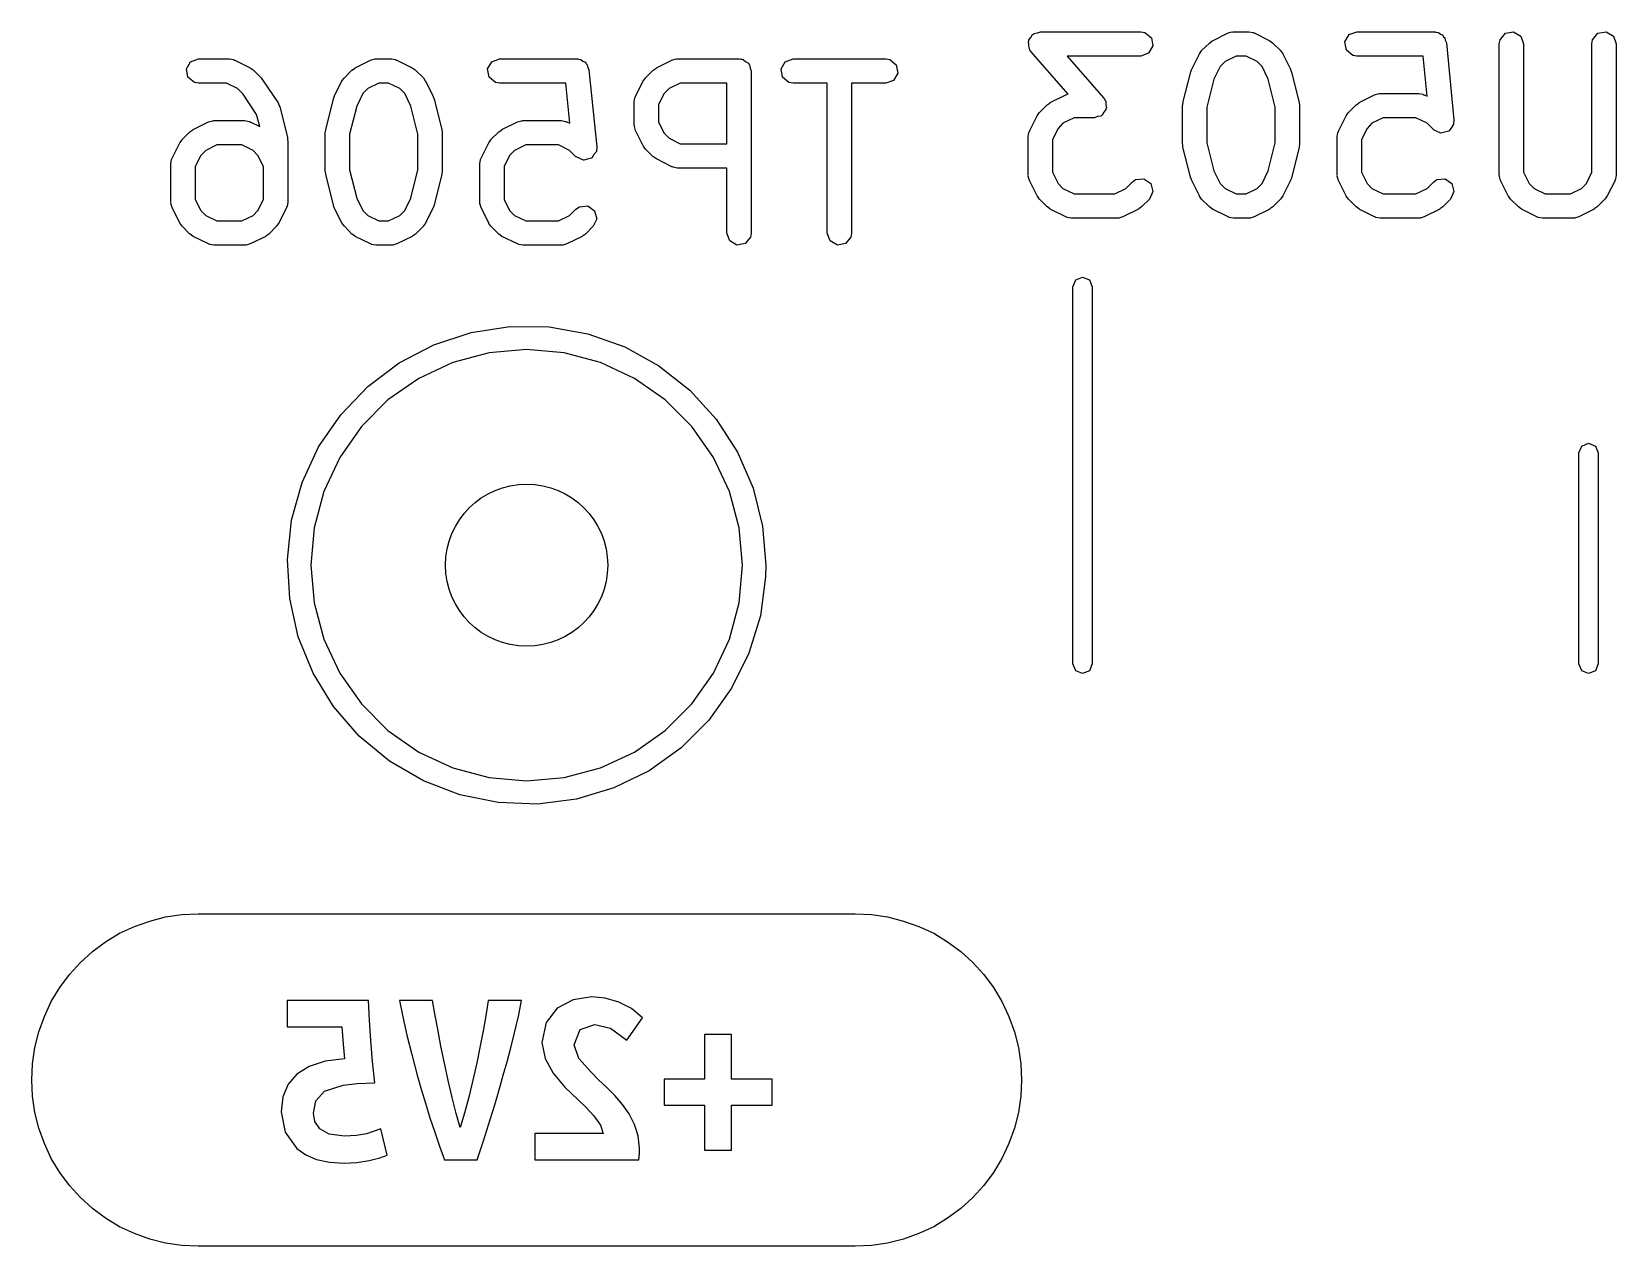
# Model space of a CAD drawing. Extents: x 88 to 206, y -135 to -60.
# Drawn here: x 146.55 to 156.32, y -134.86 to -127.37 of the extents above; entities that cross this region are included whole.
import ezdxf

# ---------------------------------------------------------------- set-up
doc = ezdxf.new("R2010")
doc.units = 0
doc.layers.add('BLACK', color=7, linetype='CONTINUOUS')

msp = doc.modelspace()

# ---------------------------------------------------------------- linework, layer by layer
at = {"layer": 'BLACK', "linetype": 'CONTINUOUS'}
for p, q in [((152.703, -127.424), (152.715, -127.408)), ((152.715, -127.408), (152.725, -127.391)), ((152.725, -127.391), (152.731, -127.389)), ((152.731, -127.389), (152.735, -127.384)), ((152.735, -127.384), (152.755, -127.38)), ((152.755, -127.38), (152.774, -127.373)), ((152.774, -127.373), (153.393, -127.373)), ((153.393, -127.373), (153.418, -127.378)), ((153.418, -127.378), (153.458, -127.411)), ((153.458, -127.411), (153.467, -127.461)), ((153.835, -127.429), (153.931, -127.381)), ((153.931, -127.381), (153.955, -127.374)), ((153.955, -127.374), (153.96, -127.375)), ((153.96, -127.375), (153.964, -127.373)), ((153.964, -127.373), (154.059, -127.373)), ((154.059, -127.373), (154.085, -127.378)), ((154.085, -127.378), (154.088, -127.381)), ((154.088, -127.381), (154.093, -127.381)), ((154.093, -127.381), (154.188, -127.429)), ((154.652, -127.435), (154.678, -127.391)), ((154.678, -127.391), (154.726, -127.373)), ((154.726, -127.373), (155.202, -127.373)), ((155.202, -127.373), (155.206, -127.374)), ((155.206, -127.374), (155.208, -127.373)), ((155.208, -127.373), (155.211, -127.375)), ((155.211, -127.375), (155.228, -127.378)), ((155.228, -127.378), (155.24, -127.388)), ((155.24, -127.388), (155.255, -127.394)), ((155.255, -127.394), (155.259, -127.404)), ((155.259, -127.404), (155.267, -127.411)), ((155.267, -127.411), (155.27, -127.426)), ((155.608, -127.423), (155.641, -127.383)), ((155.641, -127.383), (155.691, -127.374)), ((155.691, -127.374), (155.736, -127.4)), ((155.736, -127.4), (155.753, -127.448)), ((156.179, -127.423), (156.212, -127.383)), ((156.212, -127.383), (156.263, -127.374)), ((156.263, -127.374), (156.307, -127.4)), ((156.307, -127.4), (156.325, -127.448)), ((152.7, -127.435), (152.703, -127.43)), ((152.703, -127.455), (152.7, -127.435)), ((152.703, -127.43), (152.703, -127.424)), ((152.704, -127.475), (152.703, -127.455)), ((152.708, -127.483), (152.704, -127.475)), ((152.709, -127.486), (152.708, -127.483)), ((152.711, -127.488), (152.709, -127.486)), ((152.717, -127.498), (152.711, -127.488)), ((152.945, -127.758), (152.717, -127.498)), ((153.441, -127.506), (153.393, -127.523)), ((153.467, -127.461), (153.441, -127.506)), ((153.707, -127.605), (153.754, -127.51)), ((153.754, -127.51), (153.767, -127.492)), ((153.767, -127.492), (153.768, -127.49)), ((153.768, -127.49), (153.816, -127.443)), ((153.816, -127.443), (153.834, -127.43)), ((153.834, -127.43), (153.835, -127.429)), ((154.188, -127.429), (154.206, -127.442)), ((154.206, -127.442), (154.208, -127.443)), ((154.208, -127.443), (154.255, -127.49)), ((154.255, -127.49), (154.268, -127.509)), ((154.268, -127.509), (154.269, -127.51)), ((154.269, -127.51), (154.317, -127.605)), ((154.661, -127.486), (154.652, -127.435)), ((154.7, -127.519), (154.661, -127.486)), ((155.27, -127.426), (155.277, -127.441)), ((155.277, -127.441), (155.324, -127.917)), ((155.603, -127.448), (155.608, -127.423)), ((155.603, -128.258), (155.603, -127.448)), ((155.753, -127.448), (155.753, -128.24)), ((156.175, -127.448), (156.179, -127.423)), ((156.175, -128.24), (156.175, -127.448)), ((156.325, -127.448), (156.325, -128.258)), ((147.508, -127.602), (147.534, -127.558)), ((147.517, -127.653), (147.508, -127.602)), ((147.534, -127.558), (147.582, -127.54)), ((147.582, -127.54), (147.773, -127.54)), ((147.773, -127.54), (147.798, -127.545)), ((147.798, -127.545), (147.802, -127.548)), ((147.802, -127.548), (147.806, -127.548)), ((147.806, -127.548), (147.901, -127.596)), ((147.901, -127.596), (147.919, -127.609)), ((147.919, -127.609), (147.921, -127.61)), ((148.529, -127.61), (148.548, -127.597)), ((148.548, -127.597), (148.549, -127.596)), ((148.549, -127.596), (148.644, -127.548)), ((148.644, -127.548), (148.669, -127.541)), ((148.669, -127.541), (148.673, -127.542)), ((148.673, -127.542), (148.677, -127.54)), ((148.677, -127.54), (148.773, -127.54)), ((148.773, -127.54), (148.798, -127.545)), ((148.798, -127.545), (148.802, -127.548)), ((148.802, -127.548), (148.806, -127.548)), ((148.806, -127.548), (148.901, -127.596)), ((148.901, -127.596), (148.919, -127.609)), ((148.919, -127.609), (148.921, -127.61)), ((149.365, -127.602), (149.391, -127.558)), ((149.374, -127.653), (149.365, -127.602)), ((149.391, -127.558), (149.439, -127.54)), ((149.439, -127.54), (149.916, -127.54)), ((149.916, -127.54), (149.919, -127.541)), ((149.919, -127.541), (149.921, -127.54)), ((149.921, -127.54), (149.924, -127.542)), ((149.924, -127.542), (149.941, -127.545)), ((149.941, -127.545), (149.953, -127.555)), ((149.953, -127.555), (149.968, -127.561)), ((149.968, -127.561), (149.972, -127.571)), ((149.972, -127.571), (149.98, -127.578)), ((149.98, -127.578), (149.983, -127.593)), ((149.983, -127.593), (149.99, -127.608)), ((149.99, -127.608), (150.038, -128.084)), ((150.386, -127.61), (150.405, -127.597)), ((150.405, -127.597), (150.406, -127.596)), ((150.406, -127.596), (150.501, -127.548)), ((150.501, -127.548), (150.526, -127.541)), ((150.526, -127.541), (150.53, -127.542)), ((150.53, -127.542), (150.535, -127.54)), ((150.535, -127.54), (150.916, -127.54)), ((150.916, -127.54), (150.925, -127.542)), ((150.925, -127.542), (150.929, -127.541)), ((150.929, -127.541), (150.931, -127.543)), ((150.931, -127.543), (150.941, -127.545)), ((150.941, -127.545), (150.956, -127.557)), ((150.956, -127.557), (150.973, -127.567)), ((150.973, -127.567), (150.975, -127.573)), ((150.975, -127.573), (150.98, -127.578)), ((150.98, -127.578), (150.984, -127.597)), ((150.984, -127.597), (150.991, -127.615)), ((151.175, -127.602), (151.201, -127.558)), ((151.184, -127.653), (151.175, -127.602)), ((151.201, -127.558), (151.249, -127.54)), ((151.249, -127.54), (151.82, -127.54)), ((151.82, -127.54), (151.846, -127.545)), ((151.846, -127.545), (151.885, -127.578)), ((151.885, -127.578), (151.894, -127.628)), ((153.393, -127.523), (152.939, -127.523)), ((152.939, -127.523), (153.163, -127.78)), ((153.701, -127.62), (153.706, -127.609)), ((153.706, -127.609), (153.707, -127.605)), ((153.883, -127.588), (153.844, -127.665)), ((153.913, -127.557), (153.883, -127.588)), ((153.982, -127.523), (153.913, -127.557)), ((154.042, -127.523), (153.982, -127.523)), ((154.11, -127.557), (154.042, -127.523)), ((154.141, -127.588), (154.11, -127.557)), ((154.179, -127.665), (154.141, -127.588)), ((154.317, -127.605), (154.321, -127.618)), ((154.726, -127.523), (154.7, -127.519)), ((155.134, -127.523), (154.726, -127.523)), ((155.159, -127.771), (155.134, -127.523)), ((147.557, -127.686), (147.517, -127.653)), ((147.582, -127.69), (147.557, -127.686)), ((147.755, -127.69), (147.582, -127.69)), ((147.823, -127.724), (147.755, -127.69)), ((147.921, -127.61), (147.969, -127.657)), ((147.969, -127.657), (147.975, -127.667)), ((147.975, -127.667), (147.978, -127.669)), ((147.978, -127.669), (148.073, -127.812)), ((148.42, -127.772), (148.467, -127.677)), ((148.467, -127.677), (148.481, -127.659)), ((148.481, -127.659), (148.482, -127.657)), ((148.482, -127.657), (148.529, -127.61)), ((148.695, -127.69), (148.627, -127.724)), ((148.755, -127.69), (148.695, -127.69)), ((148.823, -127.724), (148.755, -127.69)), ((148.921, -127.61), (148.969, -127.657)), ((148.969, -127.657), (148.981, -127.676)), ((148.981, -127.676), (148.983, -127.677)), ((148.983, -127.677), (149.03, -127.772)), ((149.414, -127.686), (149.374, -127.653)), ((149.439, -127.69), (149.414, -127.686)), ((149.848, -127.69), (149.439, -127.69)), ((149.872, -127.938), (149.848, -127.69)), ((150.277, -127.772), (150.325, -127.677)), ((150.325, -127.677), (150.338, -127.659)), ((150.338, -127.659), (150.339, -127.657)), ((150.339, -127.657), (150.386, -127.61)), ((150.552, -127.69), (150.484, -127.724)), ((150.841, -127.69), (150.552, -127.69)), ((150.841, -128.064), (150.841, -127.69)), ((150.991, -127.615), (150.991, -128.615)), ((151.223, -127.686), (151.184, -127.653)), ((151.249, -127.69), (151.223, -127.686)), ((151.46, -127.69), (151.249, -127.69)), ((151.46, -128.615), (151.46, -127.69)), ((151.82, -127.69), (151.61, -127.69)), ((151.61, -127.69), (151.61, -128.615)), ((151.868, -127.673), (151.82, -127.69)), ((151.894, -127.628), (151.868, -127.673)), ((153.653, -127.811), (153.701, -127.62)), ((153.844, -127.665), (153.801, -127.838)), ((154.222, -127.838), (154.179, -127.665)), ((154.321, -127.618), (154.323, -127.62)), ((154.323, -127.62), (154.37, -127.811)), ((147.857, -127.758), (147.823, -127.724)), ((147.941, -127.884), (147.857, -127.758)), ((148.367, -127.978), (148.414, -127.787)), ((148.414, -127.787), (148.419, -127.776)), ((148.419, -127.776), (148.42, -127.772)), ((148.596, -127.755), (148.558, -127.832)), ((148.627, -127.724), (148.596, -127.755)), ((148.854, -127.755), (148.823, -127.724)), ((148.892, -127.832), (148.854, -127.755)), ((149.03, -127.772), (149.034, -127.785)), ((149.034, -127.785), (149.036, -127.787)), ((149.036, -127.787), (149.084, -127.978)), ((150.269, -127.806), (150.274, -127.78)), ((150.274, -127.78), (150.276, -127.777)), ((150.276, -127.777), (150.277, -127.772)), ((150.453, -127.755), (150.419, -127.823)), ((150.484, -127.724), (150.453, -127.755)), ((152.835, -127.81), (152.931, -127.762)), ((152.931, -127.762), (152.945, -127.758)), ((153.163, -127.78), (153.169, -127.789)), ((153.169, -127.789), (153.172, -127.792)), ((153.172, -127.792), (153.172, -127.795)), ((153.172, -127.795), (153.177, -127.802)), ((153.177, -127.802), (153.177, -127.822)), ((154.74, -127.81), (154.835, -127.762)), ((154.835, -127.762), (154.86, -127.755)), ((154.86, -127.755), (154.865, -127.756)), ((154.865, -127.756), (154.869, -127.754)), ((154.869, -127.754), (155.107, -127.754)), ((155.107, -127.754), (155.133, -127.759)), ((155.133, -127.759), (155.136, -127.762)), ((155.136, -127.762), (155.14, -127.762)), ((155.14, -127.762), (155.159, -127.771)), ((147.96, -127.958), (147.941, -127.884)), ((148.073, -127.812), (148.083, -127.835)), ((148.083, -127.835), (148.084, -127.835)), ((148.084, -127.835), (148.131, -128.026)), ((148.558, -127.832), (148.514, -128.005)), ((148.936, -128.005), (148.892, -127.832)), ((150.269, -127.949), (150.269, -127.806)), ((150.419, -127.823), (150.419, -127.931)), ((152.707, -127.986), (152.754, -127.891)), ((152.754, -127.891), (152.767, -127.873)), ((152.767, -127.873), (152.768, -127.871)), ((152.768, -127.871), (152.816, -127.824)), ((152.816, -127.824), (152.834, -127.811)), ((152.834, -127.811), (152.835, -127.81)), ((153.126, -127.897), (153.107, -127.904)), ((153.146, -127.893), (153.126, -127.897)), ((153.15, -127.889), (153.146, -127.893)), ((153.155, -127.887), (153.15, -127.889)), ((153.165, -127.869), (153.155, -127.887)), ((153.178, -127.853), (153.165, -127.869)), ((153.177, -127.822), (153.181, -127.842)), ((153.181, -127.842), (153.178, -127.847)), ((153.178, -127.847), (153.178, -127.853)), ((153.651, -127.829), (153.654, -127.814)), ((153.651, -128.067), (153.651, -127.829)), ((153.654, -127.814), (153.653, -127.811)), ((153.801, -127.838), (153.801, -128.058)), ((154.222, -128.058), (154.222, -127.838)), ((154.37, -127.811), (154.371, -127.826)), ((154.371, -127.826), (154.372, -127.829)), ((154.372, -127.829), (154.372, -128.067)), ((154.611, -127.986), (154.659, -127.891)), ((154.659, -127.891), (154.672, -127.873)), ((154.672, -127.873), (154.673, -127.871)), ((154.673, -127.871), (154.721, -127.824)), ((154.721, -127.824), (154.739, -127.811)), ((154.739, -127.811), (154.74, -127.81)), ((147.482, -128.038), (147.529, -127.991)), ((147.529, -127.991), (147.548, -127.978)), ((147.548, -127.978), (147.549, -127.977)), ((147.549, -127.977), (147.644, -127.929)), ((147.644, -127.929), (147.669, -127.922)), ((147.669, -127.922), (147.673, -127.923)), ((147.673, -127.923), (147.677, -127.921)), ((147.677, -127.921), (147.868, -127.921)), ((147.868, -127.921), (147.894, -127.926)), ((147.894, -127.926), (147.897, -127.929)), ((147.897, -127.929), (147.901, -127.929)), ((147.901, -127.929), (147.96, -127.958)), ((148.364, -127.996), (148.367, -127.981)), ((148.364, -128.234), (148.364, -127.996)), ((148.367, -127.981), (148.367, -127.978)), ((149.084, -127.978), (149.085, -127.993)), ((149.085, -127.993), (149.086, -127.996)), ((149.086, -127.996), (149.086, -128.234)), ((149.386, -128.038), (149.434, -127.991)), ((149.434, -127.991), (149.452, -127.978)), ((149.452, -127.978), (149.453, -127.977)), ((149.453, -127.977), (149.549, -127.929)), ((149.549, -127.929), (149.574, -127.922)), ((149.574, -127.922), (149.578, -127.923)), ((149.578, -127.923), (149.582, -127.921)), ((149.582, -127.921), (149.82, -127.921)), ((149.82, -127.921), (149.846, -127.926)), ((149.846, -127.926), (149.849, -127.929)), ((149.849, -127.929), (149.854, -127.929)), ((149.854, -127.929), (149.872, -127.938)), ((150.271, -127.953), (150.269, -127.949)), ((150.27, -127.957), (150.271, -127.953)), ((150.277, -127.982), (150.27, -127.957)), ((150.325, -128.077), (150.277, -127.982)), ((150.419, -127.931), (150.453, -127.999)), ((150.453, -127.999), (150.484, -128.03)), ((152.699, -128.02), (152.703, -127.994)), ((152.703, -127.994), (152.706, -127.991)), ((152.706, -127.991), (152.707, -127.986)), ((152.883, -127.969), (152.849, -128.037)), ((152.913, -127.938), (152.883, -127.969)), ((152.982, -127.904), (152.913, -127.938)), ((153.107, -127.904), (152.982, -127.904)), ((154.603, -128.02), (154.608, -127.994)), ((154.608, -127.994), (154.611, -127.991)), ((154.611, -127.991), (154.611, -127.986)), ((154.788, -127.969), (154.753, -128.037)), ((154.818, -127.938), (154.788, -127.969)), ((154.887, -127.904), (154.818, -127.938)), ((155.089, -127.904), (154.887, -127.904)), ((155.158, -127.938), (155.089, -127.904)), ((155.197, -127.977), (155.158, -127.938)), ((155.197, -127.978), (155.197, -127.977)), ((155.22, -127.988), (155.197, -127.978)), ((155.197, -127.978), (155.197, -127.978)), ((155.243, -127.999), (155.22, -127.988)), ((155.244, -127.999), (155.243, -127.999)), ((155.268, -127.992), (155.244, -127.999)), ((155.244, -127.999), (155.244, -127.999)), ((155.293, -127.986), (155.268, -127.992)), ((155.294, -127.985), (155.293, -127.985)), ((155.293, -127.985), (155.293, -127.986)), ((155.308, -127.964), (155.294, -127.985)), ((155.322, -127.944), (155.308, -127.964)), ((155.324, -127.917), (155.322, -127.943)), ((155.322, -127.943), (155.322, -127.943)), ((155.322, -127.943), (155.322, -127.944)), ((147.42, -128.153), (147.467, -128.058)), ((147.467, -128.058), (147.481, -128.04)), ((147.481, -128.04), (147.482, -128.038)), ((147.695, -128.071), (147.627, -128.105)), ((147.85, -128.071), (147.695, -128.071)), ((147.919, -128.105), (147.85, -128.071)), ((148.131, -128.026), (148.132, -128.04)), ((148.132, -128.04), (148.133, -128.044)), ((148.133, -128.044), (148.133, -128.425)), ((148.514, -128.005), (148.514, -128.225)), ((148.936, -128.225), (148.936, -128.005)), ((149.325, -128.153), (149.372, -128.058)), ((149.372, -128.058), (149.386, -128.04)), ((149.386, -128.04), (149.386, -128.038)), ((149.6, -128.071), (149.531, -128.105)), ((149.803, -128.071), (149.6, -128.071)), ((149.871, -128.105), (149.803, -128.071)), ((150.038, -128.084), (150.036, -128.11)), ((150.326, -128.078), (150.325, -128.077)), ((150.339, -128.097), (150.326, -128.078)), ((150.386, -128.144), (150.339, -128.097)), ((150.484, -128.03), (150.552, -128.064)), ((150.552, -128.064), (150.841, -128.064)), ((152.699, -128.258), (152.699, -128.02)), ((152.849, -128.037), (152.849, -128.24)), ((153.652, -128.07), (153.651, -128.067)), ((153.653, -128.085), (153.652, -128.07)), ((153.701, -128.276), (153.653, -128.085)), ((153.801, -128.058), (153.844, -128.232)), ((154.179, -128.232), (154.222, -128.058)), ((154.37, -128.085), (154.323, -128.276)), ((154.372, -128.067), (154.37, -128.082)), ((154.37, -128.082), (154.37, -128.085)), ((154.603, -128.258), (154.603, -128.02)), ((154.753, -128.037), (154.753, -128.24)), ((147.412, -128.187), (147.416, -128.161)), ((147.412, -128.425), (147.412, -128.187)), ((147.416, -128.161), (147.419, -128.158)), ((147.419, -128.158), (147.42, -128.153)), ((147.596, -128.136), (147.562, -128.204)), ((147.627, -128.105), (147.596, -128.136)), ((147.949, -128.136), (147.919, -128.105)), ((147.983, -128.204), (147.949, -128.136)), ((149.317, -128.187), (149.321, -128.161)), ((149.317, -128.425), (149.317, -128.187)), ((149.321, -128.161), (149.324, -128.158)), ((149.324, -128.158), (149.325, -128.153)), ((149.501, -128.136), (149.467, -128.204)), ((149.531, -128.105), (149.501, -128.136)), ((149.91, -128.144), (149.871, -128.105)), ((149.911, -128.145), (149.91, -128.144)), ((149.934, -128.155), (149.911, -128.145)), ((149.911, -128.145), (149.911, -128.145)), ((149.957, -128.166), (149.934, -128.155)), ((149.958, -128.166), (149.957, -128.166)), ((149.957, -128.166), (149.957, -128.166)), ((149.982, -128.159), (149.958, -128.166)), ((150.006, -128.153), (149.982, -128.159)), ((150.007, -128.152), (150.006, -128.152)), ((150.006, -128.152), (150.006, -128.153)), ((150.021, -128.131), (150.007, -128.152)), ((150.036, -128.111), (150.021, -128.131)), ((150.036, -128.11), (150.036, -128.11)), ((150.036, -128.11), (150.036, -128.111)), ((150.388, -128.145), (150.386, -128.144)), ((150.406, -128.158), (150.388, -128.145)), ((150.501, -128.206), (150.406, -128.158)), ((147.562, -128.204), (147.562, -128.407)), ((147.983, -128.407), (147.983, -128.204)), ((148.366, -128.237), (148.364, -128.234)), ((148.367, -128.252), (148.366, -128.237)), ((148.414, -128.443), (148.367, -128.252)), ((148.514, -128.225), (148.558, -128.399)), ((148.892, -128.399), (148.936, -128.225)), ((149.084, -128.252), (149.036, -128.443)), ((149.086, -128.234), (149.083, -128.249)), ((149.083, -128.249), (149.084, -128.252)), ((149.467, -128.204), (149.467, -128.407)), ((150.505, -128.207), (150.501, -128.206)), ((150.509, -128.209), (150.505, -128.207)), ((150.535, -128.214), (150.509, -128.209)), ((150.841, -128.214), (150.535, -128.214)), ((150.841, -128.615), (150.841, -128.214)), ((152.7, -128.262), (152.699, -128.258)), ((152.699, -128.266), (152.7, -128.262)), ((152.707, -128.291), (152.699, -128.266)), ((152.754, -128.386), (152.707, -128.291)), ((152.849, -128.24), (152.883, -128.309)), ((153.34, -128.3), (153.361, -128.285)), ((153.361, -128.285), (153.412, -128.28)), ((153.412, -128.28), (153.454, -128.31)), ((153.703, -128.279), (153.701, -128.276)), ((153.707, -128.291), (153.703, -128.279)), ((153.754, -128.386), (153.707, -128.291)), ((153.844, -128.232), (153.883, -128.309)), ((154.141, -128.309), (154.179, -128.232)), ((154.317, -128.291), (154.269, -128.386)), ((154.323, -128.276), (154.317, -128.288)), ((154.317, -128.288), (154.317, -128.291)), ((154.605, -128.262), (154.603, -128.258)), ((154.604, -128.266), (154.605, -128.262)), ((154.611, -128.291), (154.604, -128.266)), ((154.659, -128.386), (154.611, -128.291)), ((154.753, -128.24), (154.788, -128.309)), ((155.197, -128.3), (155.218, -128.285)), ((155.218, -128.285), (155.269, -128.28)), ((155.269, -128.28), (155.311, -128.31)), ((155.605, -128.262), (155.603, -128.258)), ((155.604, -128.266), (155.605, -128.262)), ((155.611, -128.291), (155.604, -128.266)), ((155.659, -128.386), (155.611, -128.291)), ((155.753, -128.24), (155.788, -128.309)), ((156.141, -128.309), (156.175, -128.24)), ((156.317, -128.291), (156.269, -128.386)), ((156.32, -128.283), (156.317, -128.287)), ((156.317, -128.287), (156.317, -128.291)), ((156.325, -128.258), (156.32, -128.283)), ((152.755, -128.388), (152.754, -128.386)), ((152.768, -128.406), (152.755, -128.388)), ((152.883, -128.309), (152.913, -128.339)), ((152.913, -128.339), (152.982, -128.373)), ((152.982, -128.373), (153.232, -128.373)), ((153.232, -128.373), (153.301, -128.339)), ((153.301, -128.339), (153.34, -128.3)), ((153.467, -128.359), (153.446, -128.406)), ((153.454, -128.31), (153.467, -128.359)), ((153.755, -128.388), (153.754, -128.386)), ((153.768, -128.406), (153.755, -128.388)), ((153.883, -128.309), (153.913, -128.339)), ((153.913, -128.339), (153.982, -128.373)), ((153.982, -128.373), (154.042, -128.373)), ((154.042, -128.373), (154.11, -128.339)), ((154.11, -128.339), (154.141, -128.309)), ((154.269, -128.386), (154.256, -128.404)), ((154.66, -128.388), (154.659, -128.386)), ((154.673, -128.406), (154.66, -128.388)), ((154.788, -128.309), (154.818, -128.339)), ((154.818, -128.339), (154.887, -128.373)), ((154.887, -128.373), (155.089, -128.373)), ((155.089, -128.373), (155.158, -128.339)), ((155.158, -128.339), (155.197, -128.3)), ((155.324, -128.359), (155.303, -128.406)), ((155.311, -128.31), (155.324, -128.359)), ((155.66, -128.388), (155.659, -128.386)), ((155.673, -128.406), (155.66, -128.388)), ((155.788, -128.309), (155.818, -128.339)), ((155.818, -128.339), (155.887, -128.373)), ((155.887, -128.373), (156.042, -128.373)), ((156.042, -128.373), (156.11, -128.339)), ((156.11, -128.339), (156.141, -128.309)), ((156.269, -128.386), (156.256, -128.404)), ((147.413, -128.429), (147.412, -128.425)), ((147.412, -128.433), (147.413, -128.429)), ((147.42, -128.458), (147.412, -128.433)), ((147.467, -128.553), (147.42, -128.458)), ((147.562, -128.407), (147.596, -128.476)), ((147.596, -128.476), (147.627, -128.506)), ((147.919, -128.506), (147.949, -128.476)), ((147.949, -128.476), (147.983, -128.407)), ((148.125, -128.458), (148.078, -128.553)), ((148.126, -128.454), (148.125, -128.458)), ((148.129, -128.45), (148.126, -128.454)), ((148.133, -128.425), (148.129, -128.45)), ((148.416, -128.446), (148.414, -128.443)), ((148.42, -128.458), (148.416, -128.446)), ((148.467, -128.553), (148.42, -128.458)), ((148.558, -128.399), (148.596, -128.476)), ((148.596, -128.476), (148.627, -128.506)), ((148.823, -128.506), (148.854, -128.476)), ((148.854, -128.476), (148.892, -128.399)), ((149.03, -128.458), (148.983, -128.553)), ((149.031, -128.455), (149.03, -128.458)), ((149.036, -128.443), (149.031, -128.455)), ((149.318, -128.429), (149.317, -128.425)), ((149.317, -128.433), (149.318, -128.429)), ((149.325, -128.458), (149.317, -128.433)), ((149.372, -128.553), (149.325, -128.458)), ((149.467, -128.407), (149.501, -128.476)), ((149.501, -128.476), (149.531, -128.506)), ((149.871, -128.506), (149.91, -128.467)), ((149.91, -128.467), (149.931, -128.452)), ((149.931, -128.452), (149.983, -128.447)), ((149.983, -128.447), (150.025, -128.477)), ((150.025, -128.477), (150.038, -128.526)), ((152.816, -128.454), (152.768, -128.406)), ((152.817, -128.454), (152.816, -128.454)), ((152.835, -128.468), (152.817, -128.454)), ((152.931, -128.515), (152.835, -128.468)), ((153.379, -128.468), (153.283, -128.515)), ((153.38, -128.466), (153.379, -128.468)), ((153.398, -128.454), (153.38, -128.466)), ((153.446, -128.406), (153.398, -128.454)), ((153.816, -128.454), (153.768, -128.406)), ((153.817, -128.454), (153.816, -128.454)), ((153.835, -128.468), (153.817, -128.454)), ((153.931, -128.515), (153.835, -128.468)), ((154.188, -128.468), (154.093, -128.515)), ((154.189, -128.466), (154.188, -128.468)), ((154.208, -128.454), (154.189, -128.466)), ((154.255, -128.406), (154.208, -128.454)), ((154.256, -128.404), (154.255, -128.406)), ((154.721, -128.454), (154.673, -128.406)), ((154.722, -128.454), (154.721, -128.454)), ((154.74, -128.468), (154.722, -128.454)), ((154.835, -128.515), (154.74, -128.468)), ((155.236, -128.468), (155.14, -128.515)), ((155.237, -128.466), (155.236, -128.468)), ((155.255, -128.454), (155.237, -128.466)), ((155.303, -128.406), (155.255, -128.454)), ((155.721, -128.454), (155.673, -128.406)), ((155.722, -128.454), (155.721, -128.454)), ((155.74, -128.468), (155.722, -128.454)), ((155.835, -128.515), (155.74, -128.468)), ((156.188, -128.468), (156.093, -128.515)), ((156.189, -128.466), (156.188, -128.468)), ((156.208, -128.454), (156.189, -128.466)), ((156.255, -128.406), (156.208, -128.454)), ((156.256, -128.404), (156.255, -128.406)), ((147.469, -128.555), (147.467, -128.553)), ((147.482, -128.573), (147.469, -128.555)), ((147.529, -128.621), (147.482, -128.573)), ((147.627, -128.506), (147.695, -128.54)), ((147.695, -128.54), (147.85, -128.54)), ((147.85, -128.54), (147.919, -128.506)), ((148.064, -128.573), (148.016, -128.621)), ((148.078, -128.553), (148.064, -128.571)), ((148.064, -128.571), (148.064, -128.573)), ((148.469, -128.555), (148.467, -128.553)), ((148.482, -128.573), (148.469, -128.555)), ((148.529, -128.621), (148.482, -128.573)), ((148.627, -128.506), (148.695, -128.54)), ((148.695, -128.54), (148.755, -128.54)), ((148.755, -128.54), (148.823, -128.506)), ((148.969, -128.573), (148.921, -128.621)), ((148.983, -128.553), (148.969, -128.571)), ((148.969, -128.571), (148.969, -128.573)), ((149.373, -128.555), (149.372, -128.553)), ((149.386, -128.573), (149.373, -128.555)), ((149.434, -128.621), (149.386, -128.573)), ((149.531, -128.506), (149.6, -128.54)), ((149.6, -128.54), (149.803, -128.54)), ((149.803, -128.54), (149.871, -128.506)), ((150.016, -128.573), (149.969, -128.621)), ((150.038, -128.526), (150.016, -128.573)), ((152.935, -128.516), (152.931, -128.515)), ((152.938, -128.519), (152.935, -128.516)), ((152.964, -128.523), (152.938, -128.519)), ((153.25, -128.523), (152.964, -128.523)), ((153.254, -128.522), (153.25, -128.523)), ((153.258, -128.523), (153.254, -128.522)), ((153.283, -128.515), (153.258, -128.523)), ((153.935, -128.516), (153.931, -128.515)), ((153.938, -128.519), (153.935, -128.516)), ((153.964, -128.523), (153.938, -128.519)), ((154.059, -128.523), (153.964, -128.523)), ((154.064, -128.522), (154.059, -128.523)), ((154.068, -128.523), (154.064, -128.522)), ((154.093, -128.515), (154.068, -128.523)), ((154.84, -128.516), (154.835, -128.515)), ((154.843, -128.519), (154.84, -128.516)), ((154.869, -128.523), (154.843, -128.519)), ((155.107, -128.523), (154.869, -128.523)), ((155.111, -128.522), (155.107, -128.523)), ((155.116, -128.523), (155.111, -128.522)), ((155.14, -128.515), (155.116, -128.523)), ((155.84, -128.516), (155.835, -128.515)), ((155.843, -128.519), (155.84, -128.516)), ((155.869, -128.523), (155.843, -128.519)), ((156.059, -128.523), (155.869, -128.523)), ((156.064, -128.522), (156.059, -128.523)), ((156.068, -128.523), (156.064, -128.522)), ((156.093, -128.515), (156.068, -128.523)), ((147.531, -128.621), (147.529, -128.621)), ((147.549, -128.635), (147.531, -128.621)), ((147.644, -128.682), (147.549, -128.635)), ((147.648, -128.683), (147.644, -128.682)), ((147.652, -128.686), (147.648, -128.683)), ((147.901, -128.682), (147.876, -128.69)), ((147.997, -128.635), (147.901, -128.682)), ((147.998, -128.633), (147.997, -128.635)), ((148.016, -128.621), (147.998, -128.633)), ((148.531, -128.621), (148.529, -128.621)), ((148.549, -128.635), (148.531, -128.621)), ((148.644, -128.682), (148.549, -128.635)), ((148.648, -128.683), (148.644, -128.682)), ((148.652, -128.686), (148.648, -128.683)), ((148.806, -128.682), (148.781, -128.69)), ((148.901, -128.635), (148.806, -128.682)), ((148.903, -128.633), (148.901, -128.635)), ((148.921, -128.621), (148.903, -128.633)), ((149.435, -128.621), (149.434, -128.621)), ((149.453, -128.635), (149.435, -128.621)), ((149.549, -128.682), (149.453, -128.635)), ((149.553, -128.683), (149.549, -128.682)), ((149.557, -128.686), (149.553, -128.683)), ((149.854, -128.682), (149.829, -128.69)), ((149.949, -128.635), (149.854, -128.682)), ((149.95, -128.633), (149.949, -128.635)), ((149.969, -128.621), (149.95, -128.633)), ((150.858, -128.663), (150.841, -128.615)), ((150.902, -128.689), (150.858, -128.663)), ((150.953, -128.68), (150.902, -128.689)), ((150.986, -128.641), (150.953, -128.68)), ((150.991, -128.615), (150.986, -128.641)), ((151.477, -128.663), (151.46, -128.615)), ((151.522, -128.689), (151.477, -128.663)), ((151.572, -128.68), (151.522, -128.689)), ((151.605, -128.641), (151.572, -128.68)), ((151.61, -128.615), (151.605, -128.641)), ((147.677, -128.69), (147.652, -128.686)), ((147.868, -128.69), (147.677, -128.69)), ((147.872, -128.689), (147.868, -128.69)), ((147.876, -128.69), (147.872, -128.689)), ((148.677, -128.69), (148.652, -128.686)), ((148.773, -128.69), (148.677, -128.69)), ((148.777, -128.689), (148.773, -128.69)), ((148.781, -128.69), (148.777, -128.689)), ((149.582, -128.69), (149.557, -128.686)), ((149.82, -128.69), (149.582, -128.69)), ((149.824, -128.689), (149.82, -128.69)), ((149.829, -128.69), (149.824, -128.689)), ((152.974, -128.946), (152.992, -128.904)), ((152.974, -131.271), (152.974, -128.946)), ((152.992, -128.904), (153.034, -128.886)), ((153.034, -128.886), (153.076, -128.904)), ((153.076, -128.904), (153.094, -128.946)), ((153.094, -128.946), (153.094, -131.271)), ((149.034, -129.303), (149.264, -129.228)), ((149.264, -129.228), (149.503, -129.191)), ((149.503, -129.191), (149.745, -129.194)), ((149.745, -129.194), (149.983, -129.237)), ((149.983, -129.237), (150.211, -129.317)), ((148.82, -129.415), (149.034, -129.303)), ((149.375, -129.353), (149.151, -129.413)), ((149.606, -129.333), (149.375, -129.353)), ((149.837, -129.353), (149.606, -129.333)), ((150.061, -129.413), (149.837, -129.353)), ((150.211, -129.317), (150.422, -129.434)), ((148.627, -129.56), (148.82, -129.415)), ((149.151, -129.413), (148.941, -129.511)), ((150.271, -129.511), (150.061, -129.413)), ((150.422, -129.434), (150.612, -129.584)), ((148.46, -129.735), (148.627, -129.56)), ((148.941, -129.511), (148.751, -129.644)), ((150.461, -129.644), (150.271, -129.511)), ((148.751, -129.644), (148.587, -129.808)), ((150.625, -129.808), (150.461, -129.644)), ((150.612, -129.584), (150.775, -129.763)), ((148.323, -129.934), (148.46, -129.735)), ((148.587, -129.808), (148.454, -129.998)), ((150.758, -129.998), (150.625, -129.808)), ((150.775, -129.763), (150.906, -129.966)), ((148.222, -130.153), (148.323, -129.934)), ((156.094, -129.971), (156.112, -129.929)), ((156.112, -129.929), (156.154, -129.911)), ((156.154, -129.911), (156.196, -129.929)), ((156.196, -129.929), (156.214, -129.971)), ((148.454, -129.998), (148.356, -130.208)), ((150.856, -130.208), (150.758, -129.998)), ((150.906, -129.966), (151.002, -130.187)), ((156.094, -131.271), (156.094, -129.971)), ((156.214, -129.971), (156.214, -131.271)), ((148.157, -130.386), (148.222, -130.153)), ((148.356, -130.208), (148.296, -130.432)), ((150.916, -130.432), (150.856, -130.208)), ((151.002, -130.187), (151.061, -130.422)), ((148.131, -130.627), (148.157, -130.386)), ((148.296, -130.432), (148.276, -130.663)), ((150.936, -130.663), (150.916, -130.432)), ((151.061, -130.422), (151.081, -130.663)), ((148.134, -130.663), (148.131, -130.627)), ((148.145, -130.868), (148.134, -130.663)), ((148.276, -130.663), (148.296, -130.894)), ((150.916, -130.894), (150.936, -130.663)), ((151.079, -130.735), (151.048, -130.975)), ((151.081, -130.663), (151.079, -130.735)), ((148.198, -131.104), (148.145, -130.868)), ((148.296, -130.894), (148.356, -131.118)), ((150.856, -131.118), (150.916, -130.894)), ((151.048, -130.975), (150.977, -131.206)), ((148.289, -131.328), (148.198, -131.104)), ((148.356, -131.118), (148.454, -131.328)), ((150.758, -131.328), (150.856, -131.118)), ((150.977, -131.206), (150.87, -131.422)), ((152.992, -131.314), (152.974, -131.271)), ((153.034, -131.331), (152.992, -131.314)), ((153.076, -131.314), (153.034, -131.331)), ((153.094, -131.271), (153.076, -131.314)), ((156.112, -131.314), (156.094, -131.271)), ((156.154, -131.331), (156.112, -131.314)), ((156.196, -131.314), (156.154, -131.331)), ((156.214, -131.271), (156.196, -131.314)), ((148.416, -131.534), (148.289, -131.328)), ((148.454, -131.328), (148.587, -131.518)), ((150.625, -131.518), (150.758, -131.328)), ((150.87, -131.422), (150.729, -131.619)), ((148.574, -131.717), (148.416, -131.534)), ((148.587, -131.518), (148.751, -131.682)), ((150.461, -131.682), (150.625, -131.518)), ((148.751, -131.682), (148.941, -131.815)), ((150.271, -131.815), (150.461, -131.682)), ((150.729, -131.619), (150.558, -131.789)), ((148.76, -131.871), (148.574, -131.717)), ((150.558, -131.789), (150.361, -131.93)), ((148.969, -131.993), (148.76, -131.871)), ((148.941, -131.815), (149.151, -131.913)), ((150.061, -131.913), (150.271, -131.815)), ((149.194, -132.079), (148.969, -131.993)), ((149.151, -131.913), (149.375, -131.973)), ((149.375, -131.973), (149.606, -131.993)), ((149.606, -131.993), (149.837, -131.973)), ((149.837, -131.973), (150.061, -131.913)), ((150.361, -131.93), (150.144, -132.036)), ((149.431, -132.127), (149.194, -132.079)), ((150.144, -132.036), (149.913, -132.106)), ((149.673, -132.136), (149.431, -132.127)), ((149.913, -132.106), (149.673, -132.136)), ((147.187, -132.89), (147.282, -132.857)), ((147.282, -132.857), (147.38, -132.832)), ((147.38, -132.832), (147.479, -132.817)), ((147.479, -132.817), (147.58, -132.812)), ((147.58, -132.812), (151.632, -132.812)), ((151.632, -132.812), (151.733, -132.817)), ((151.733, -132.817), (151.832, -132.832)), ((151.832, -132.832), (151.93, -132.857)), ((151.93, -132.857), (152.025, -132.89)), ((147.01, -132.985), (147.096, -132.933)), ((147.096, -132.933), (147.187, -132.89)), ((152.025, -132.89), (152.116, -132.933)), ((152.116, -132.933), (152.202, -132.985)), ((146.855, -133.113), (146.929, -133.045)), ((146.929, -133.045), (147.01, -132.985)), ((152.202, -132.985), (152.283, -133.045)), ((152.283, -133.045), (152.357, -133.113)), ((146.787, -133.187), (146.855, -133.113)), ((152.357, -133.113), (152.425, -133.187)), ((146.675, -133.354), (146.727, -133.268)), ((146.727, -133.268), (146.787, -133.187)), ((152.425, -133.187), (152.485, -133.268)), ((152.485, -133.268), (152.537, -133.354)), ((146.632, -133.445), (146.675, -133.354)), ((148.63, -133.347), (148.129, -133.347)), ((148.129, -133.347), (148.129, -133.509)), ((148.636, -133.469), (148.63, -133.347)), ((148.821, -133.347), (148.842, -133.448)), ((149.026, -133.347), (148.821, -133.347)), ((149.04, -133.43), (149.026, -133.347)), ((149.369, -133.347), (149.357, -133.43)), ((149.575, -133.347), (149.369, -133.347)), ((149.557, -133.436), (149.575, -133.347)), ((149.893, -133.343), (149.794, -133.395)), ((150.008, -133.325), (149.893, -133.343)), ((150.091, -133.333), (150.008, -133.325)), ((150.174, -133.357), (150.091, -133.333)), ((150.253, -133.397), (150.174, -133.357)), ((152.537, -133.354), (152.58, -133.445)), ((146.598, -133.54), (146.632, -133.445)), ((148.645, -133.594), (148.636, -133.469)), ((148.842, -133.448), (148.868, -133.56)), ((149.058, -133.525), (149.04, -133.43)), ((149.357, -133.43), (149.34, -133.524)), ((149.531, -133.547), (149.557, -133.436)), ((149.794, -133.395), (149.726, -133.483)), ((150.224, -133.592), (150.321, -133.455)), ((150.321, -133.455), (150.253, -133.397)), ((152.58, -133.445), (152.614, -133.54)), ((146.574, -133.638), (146.598, -133.54)), ((148.129, -133.509), (148.467, -133.509)), ((148.467, -133.509), (148.475, -133.616)), ((148.868, -133.56), (148.898, -133.68)), ((149.077, -133.628), (149.058, -133.525)), ((149.34, -133.524), (149.32, -133.627)), ((149.51, -133.63), (149.531, -133.547)), ((149.726, -133.483), (149.7, -133.606)), ((149.899, -133.62), (149.935, -133.527)), ((149.935, -133.527), (150.027, -133.495)), ((150.027, -133.495), (150.124, -133.517)), ((150.124, -133.517), (150.224, -133.592)), ((150.702, -133.557), (150.702, -133.833)), ((150.87, -133.557), (150.702, -133.557)), ((150.87, -133.833), (150.87, -133.557)), ((152.614, -133.54), (152.638, -133.638)), ((146.559, -133.737), (146.574, -133.638)), ((148.475, -133.616), (148.483, -133.706)), ((148.656, -133.723), (148.645, -133.594)), ((149.099, -133.734), (149.077, -133.628)), ((149.32, -133.627), (149.298, -133.732)), ((149.487, -133.717), (149.51, -133.63)), ((149.7, -133.606), (149.72, -133.704)), ((149.928, -133.704), (149.899, -133.62)), ((152.638, -133.638), (152.653, -133.737)), ((146.554, -133.838), (146.559, -133.737)), ((148.265, -133.754), (148.189, -133.801)), ((148.363, -133.722), (148.265, -133.754)), ((148.483, -133.706), (148.363, -133.722)), ((148.67, -133.855), (148.656, -133.723)), ((148.898, -133.68), (148.931, -133.807)), ((149.122, -133.84), (149.099, -133.734)), ((149.298, -133.732), (149.274, -133.839)), ((149.462, -133.807), (149.487, -133.717)), ((149.72, -133.704), (149.77, -133.795)), ((150.003, -133.79), (149.928, -133.704)), ((152.653, -133.737), (152.658, -133.838)), ((146.559, -133.938), (146.554, -133.838)), ((148.189, -133.801), (148.135, -133.864)), ((148.475, -133.869), (148.561, -133.859)), ((148.561, -133.859), (148.67, -133.855)), ((148.931, -133.807), (148.956, -133.894)), ((149.146, -133.945), (149.122, -133.84)), ((149.274, -133.839), (149.249, -133.943)), ((149.436, -133.898), (149.462, -133.807)), ((149.77, -133.795), (149.842, -133.881)), ((150.05, -133.836), (150.003, -133.79)), ((150.1, -133.883), (150.05, -133.836)), ((150.702, -133.833), (150.453, -133.833)), ((150.453, -133.833), (150.453, -133.993)), ((151.12, -133.833), (150.87, -133.833)), ((151.12, -133.993), (151.12, -133.833)), ((152.658, -133.838), (152.653, -133.938)), ((146.574, -134.038), (146.559, -133.938)), ((148.103, -133.941), (148.092, -134.033)), ((148.135, -133.864), (148.103, -133.941)), ((148.306, -133.966), (148.36, -133.907)), ((148.36, -133.907), (148.475, -133.869)), ((148.956, -133.894), (148.982, -133.981)), ((149.172, -134.043), (149.146, -133.945)), ((149.249, -133.943), (149.223, -134.042)), ((149.409, -133.99), (149.436, -133.898)), ((149.842, -133.881), (149.923, -133.96)), ((149.923, -133.96), (149.97, -134.005)), ((150.15, -133.933), (150.1, -133.883)), ((150.197, -133.988), (150.15, -133.933)), ((152.653, -133.938), (152.638, -134.038)), ((146.598, -134.135), (146.574, -134.038)), ((148.092, -134.033), (148.116, -134.159)), ((148.292, -134.041), (148.306, -133.966)), ((148.3, -134.093), (148.292, -134.041)), ((148.982, -133.981), (149.01, -134.07)), ((149.197, -134.13), (149.172, -134.043)), ((149.223, -134.042), (149.197, -134.13)), ((149.381, -134.082), (149.409, -133.99)), ((149.97, -134.005), (150.021, -134.059)), ((150.238, -134.047), (150.197, -133.988)), ((150.271, -134.111), (150.238, -134.047)), ((150.453, -133.993), (150.702, -133.993)), ((150.702, -133.993), (150.702, -134.27)), ((150.87, -134.27), (150.87, -133.993)), ((150.87, -133.993), (151.12, -133.993)), ((152.638, -134.038), (152.614, -134.135)), ((146.632, -134.23), (146.598, -134.135)), ((148.33, -134.139), (148.3, -134.093)), ((148.388, -134.171), (148.33, -134.139)), ((148.707, -134.138), (148.618, -134.17)), ((148.746, -134.3), (148.707, -134.138)), ((149.01, -134.07), (149.039, -134.159)), ((149.34, -134.213), (149.381, -134.082)), ((150.021, -134.059), (150.062, -134.116)), ((150.062, -134.116), (150.078, -134.168)), ((150.293, -134.181), (150.271, -134.111)), ((152.614, -134.135), (152.58, -134.23)), ((146.675, -134.321), (146.632, -134.23)), ((148.116, -134.159), (148.189, -134.26)), ((148.483, -134.184), (148.388, -134.171)), ((148.557, -134.18), (148.483, -134.184)), ((148.618, -134.17), (148.557, -134.18)), ((149.039, -134.159), (149.068, -134.245)), ((149.068, -134.245), (149.099, -134.33)), ((149.3, -134.33), (149.34, -134.213)), ((150.078, -134.168), (149.656, -134.168)), ((149.656, -134.168), (149.656, -134.33)), ((150.301, -134.257), (150.293, -134.181)), ((152.58, -134.23), (152.537, -134.321)), ((146.727, -134.407), (146.675, -134.321)), ((148.189, -134.26), (148.244, -134.298)), ((148.244, -134.298), (148.311, -134.327)), ((148.311, -134.327), (148.39, -134.345)), ((148.39, -134.345), (148.481, -134.351)), ((148.481, -134.351), (148.559, -134.346)), ((148.559, -134.346), (148.635, -134.334)), ((148.635, -134.334), (148.701, -134.317)), ((148.701, -134.317), (148.746, -134.3)), ((149.099, -134.33), (149.3, -134.33)), ((149.656, -134.33), (150.297, -134.33)), ((150.297, -134.33), (150.301, -134.29)), ((150.301, -134.29), (150.301, -134.257)), ((150.702, -134.27), (150.87, -134.27)), ((152.537, -134.321), (152.485, -134.407)), ((146.787, -134.488), (146.727, -134.407)), ((152.485, -134.407), (152.425, -134.488)), ((146.855, -134.563), (146.787, -134.488)), ((152.425, -134.488), (152.357, -134.563)), ((146.929, -134.63), (146.855, -134.563)), ((147.01, -134.69), (146.929, -134.63)), ((152.283, -134.63), (152.202, -134.69)), ((152.357, -134.563), (152.283, -134.63)), ((147.096, -134.742), (147.01, -134.69)), ((147.187, -134.785), (147.096, -134.742)), ((152.116, -134.742), (152.025, -134.785)), ((152.202, -134.69), (152.116, -134.742)), ((147.282, -134.819), (147.187, -134.785)), ((147.38, -134.843), (147.282, -134.819)), ((151.93, -134.819), (151.832, -134.843)), ((152.025, -134.785), (151.93, -134.819)), ((147.479, -134.858), (147.38, -134.843)), ((147.58, -134.863), (147.479, -134.858)), ((151.632, -134.863), (147.58, -134.863)), ((151.733, -134.858), (151.632, -134.863)), ((151.832, -134.843), (151.733, -134.858))]:
    msp.add_line(p, q, dxfattribs=at)
at = {"layer": 'BLACK'}
msp.add_circle((149.606, -130.663), 0.5, dxfattribs=at)

doc.saveas('drawing.dxf')
